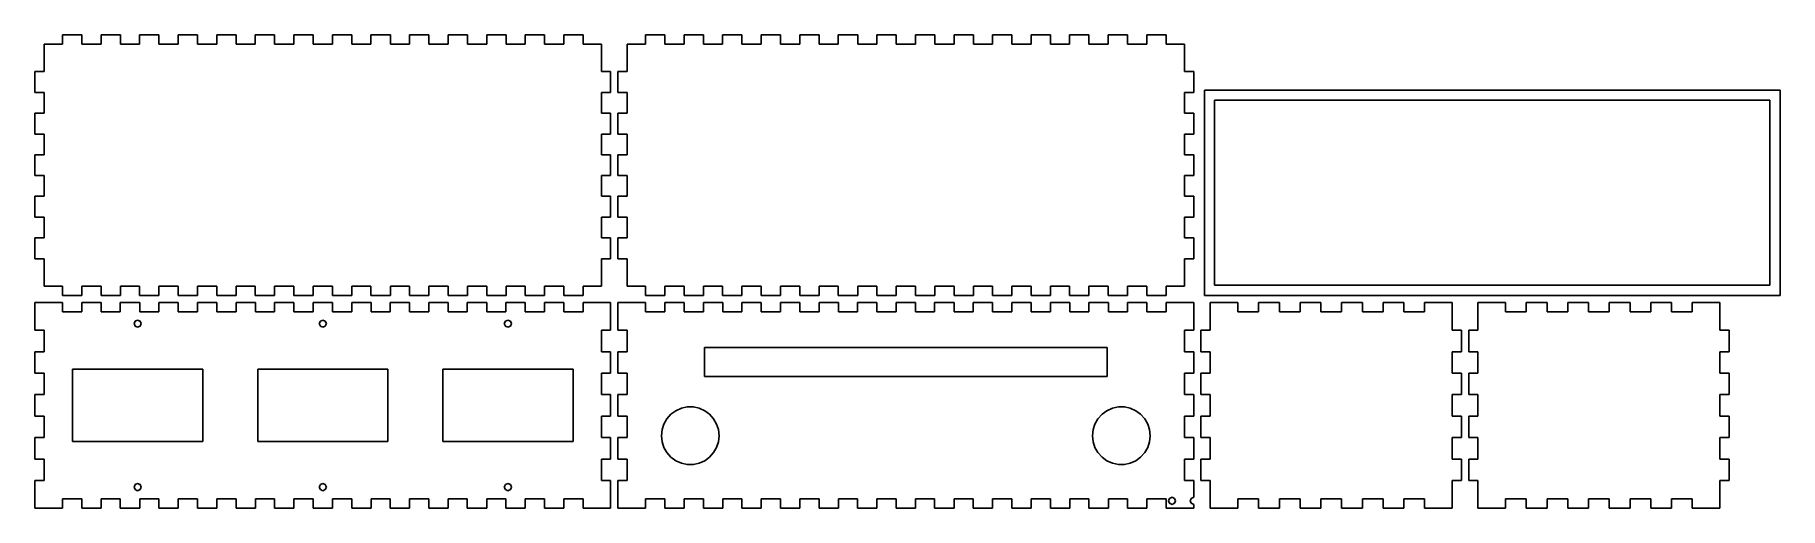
# Model space of a CAD drawing. Header units: metres. Extents: x 0 to 1206, y 0 to 327.
import ezdxf

# ---------------------------------------------------------------- set-up
doc = ezdxf.new("R2010")
doc.units = ezdxf.units.M

msp = doc.modelspace()

# ---------------------------------------------------------------- linework, layer by layer
for p, q in [((32.4, 327.1), (19, 327.1)), ((19, 327.1), (19, 320.8)), ((32.4, 320.8), (32.4, 327.1)), ((59.1, 327.1), (45.7, 327.1)), ((45.7, 327.1), (45.7, 320.8)), ((59.1, 320.8), (59.1, 327.1)), ((85.7, 327.1), (72.3, 327.1)), ((72.3, 327.1), (72.3, 320.8)), ((85.7, 320.8), (85.7, 327.1)), ((112.4, 327.1), (99, 327.1)), ((99, 327.1), (99, 320.8)), ((112.4, 320.8), (112.4, 327.1)), ((139.1, 327.1), (125.7, 327.1)), ((125.7, 327.1), (125.7, 320.8)), ((139.1, 320.8), (139.1, 327.1)), ((165.7, 327.1), (152.3, 327.1)), ((152.3, 327.1), (152.3, 320.8)), ((165.7, 320.8), (165.7, 327.1)), ((192.4, 327.1), (179, 327.1)), ((179, 327.1), (179, 320.8)), ((192.4, 320.8), (192.4, 327.1)), ((219, 327.1), (205.6, 327.1)), ((205.6, 327.1), (205.6, 320.8)), ((219, 320.8), (219, 327.1)), ((245.7, 327.1), (232.3, 327.1)), ((232.3, 327.1), (232.3, 320.8)), ((245.7, 320.8), (245.7, 327.1)), ((272.3, 327.1), (258.9, 327.1)), ((258.9, 327.1), (258.9, 320.8)), ((272.3, 320.8), (272.3, 327.1)), ((299, 327.1), (285.6, 327.1)), ((285.6, 327.1), (285.6, 320.8)), ((299, 320.8), (299, 327.1)), ((325.7, 327.1), (312.3, 327.1)), ((312.3, 327.1), (312.3, 320.8)), ((325.7, 320.8), (325.7, 327.1)), ((352.3, 327.1), (338.9, 327.1)), ((338.9, 327.1), (338.9, 320.8)), ((352.3, 320.8), (352.3, 327.1)), ((379, 327.1), (365.6, 327.1)), ((365.6, 327.1), (365.6, 320.8)), ((379, 320.8), (379, 327.1)), ((435.5, 327.1), (422.1, 327.1)), ((422.1, 327.1), (422.1, 320.8)), ((435.5, 320.8), (435.5, 327.1)), ((462.2, 327.1), (448.8, 327.1)), ((448.8, 327.1), (448.8, 320.8)), ((462.2, 320.8), (462.2, 327.1)), ((488.8, 327.1), (475.4, 327.1)), ((475.4, 327.1), (475.4, 320.8)), ((488.8, 320.8), (488.8, 327.1)), ((515.5, 327.1), (502.1, 327.1)), ((502.1, 327.1), (502.1, 320.8)), ((515.5, 320.8), (515.5, 327.1)), ((542.1, 327.1), (528.7, 327.1)), ((528.7, 327.1), (528.7, 320.8)), ((542.1, 320.8), (542.1, 327.1)), ((568.8, 327.1), (555.4, 327.1)), ((555.4, 327.1), (555.4, 320.8)), ((568.8, 320.8), (568.8, 327.1)), ((595.5, 327.1), (582.1, 327.1)), ((582.1, 327.1), (582.1, 320.8)), ((595.5, 320.8), (595.5, 327.1)), ((622.1, 327.1), (608.7, 327.1)), ((608.7, 327.1), (608.7, 320.8)), ((622.1, 320.8), (622.1, 327.1)), ((648.8, 327.1), (635.4, 327.1)), ((635.4, 327.1), (635.4, 320.8)), ((648.8, 320.8), (648.8, 327.1)), ((675.4, 327.1), (662, 327.1)), ((662, 327.1), (662, 320.8)), ((675.4, 320.8), (675.4, 327.1)), ((702.1, 327.1), (688.7, 327.1)), ((688.7, 327.1), (688.7, 320.8)), ((702.1, 320.8), (702.1, 327.1)), ((728.7, 327.1), (715.3, 327.1)), ((715.3, 327.1), (715.3, 320.8)), ((728.7, 320.8), (728.7, 327.1)), ((755.4, 327.1), (742, 327.1)), ((742, 327.1), (742, 320.8)), ((755.4, 320.8), (755.4, 327.1)), ((782.1, 327.1), (768.7, 327.1)), ((768.7, 327.1), (768.7, 320.8)), ((782.1, 320.8), (782.1, 327.1)), ((19, 320.8), (6.3, 320.8)), ((6.3, 320.8), (6.3, 301.7)), ((45.7, 320.8), (32.4, 320.8)), ((72.3, 320.8), (59.1, 320.8)), ((99, 320.8), (85.7, 320.8)), ((125.7, 320.8), (112.4, 320.8)), ((152.3, 320.8), (139.1, 320.8)), ((179, 320.8), (165.7, 320.8)), ((205.6, 320.8), (192.4, 320.8)), ((232.3, 320.8), (219, 320.8)), ((258.9, 320.8), (245.7, 320.8)), ((285.6, 320.8), (272.3, 320.8)), ((312.3, 320.8), (299, 320.8)), ((338.9, 320.8), (325.7, 320.8)), ((365.6, 320.8), (352.3, 320.8)), ((391.7, 320.8), (379, 320.8)), ((391.7, 301.7), (391.7, 320.8)), ((422.1, 320.8), (409.4, 320.8)), ((409.4, 320.8), (409.4, 301.7)), ((448.8, 320.8), (435.5, 320.8)), ((475.4, 320.8), (462.2, 320.8)), ((502.1, 320.8), (488.8, 320.8)), ((528.7, 320.8), (515.5, 320.8)), ((555.4, 320.8), (542.1, 320.8)), ((582.1, 320.8), (568.8, 320.8)), ((608.7, 320.8), (595.5, 320.8)), ((635.4, 320.8), (622.1, 320.8)), ((662, 320.8), (648.8, 320.8)), ((688.7, 320.8), (675.4, 320.8)), ((715.3, 320.8), (702.1, 320.8)), ((742, 320.8), (728.7, 320.8)), ((768.7, 320.8), (755.4, 320.8)), ((794.8, 320.8), (782.1, 320.8)), ((794.8, 301.7), (794.8, 320.8)), ((6.3, 301.7), (0, 301.7)), ((0, 301.7), (0, 287.3)), ((398, 301.7), (391.7, 301.7)), ((398, 287.3), (398, 301.7)), ((409.4, 301.7), (403, 301.7)), ((403, 301.7), (403, 287.3)), ((801.1, 301.7), (794.8, 301.7)), ((801.1, 287.3), (801.1, 301.7)), ((0, 287.3), (6.3, 287.3)), ((6.3, 287.3), (6.3, 273)), ((391.7, 273), (391.7, 287.3)), ((391.7, 287.3), (398, 287.3)), ((403, 287.3), (409.4, 287.3)), ((409.4, 287.3), (409.4, 273)), ((794.8, 273), (794.8, 287.3)), ((794.8, 287.3), (801.1, 287.3)), ((1206.5, 289), (808.5, 289)), ((808.5, 289), (808.5, 147)), ((815.5, 154), (815.5, 282)), ((815.5, 282), (1199.5, 282)), ((1199.5, 282), (1199.5, 154)), ((1206.5, 147), (1206.5, 289)), ((6.3, 273), (0, 273)), ((0, 273), (0, 258.6)), ((398, 273), (391.7, 273)), ((398, 258.6), (398, 273)), ((409.4, 273), (403, 273)), ((403, 273), (403, 258.6)), ((801.1, 273), (794.8, 273)), ((801.1, 258.6), (801.1, 273)), ((0, 258.6), (6.3, 258.6)), ((6.3, 258.6), (6.3, 244.3)), ((391.7, 244.3), (391.7, 258.6)), ((391.7, 258.6), (398, 258.6)), ((403, 258.6), (409.4, 258.6)), ((409.4, 258.6), (409.4, 244.3)), ((794.8, 244.3), (794.8, 258.6)), ((794.8, 258.6), (801.1, 258.6)), ((6.3, 244.3), (0, 244.3)), ((0, 244.3), (0, 229.9)), ((398, 244.3), (391.7, 244.3)), ((398, 229.9), (398, 244.3)), ((409.4, 244.3), (403, 244.3)), ((403, 244.3), (403, 229.9)), ((801.1, 244.3), (794.8, 244.3)), ((801.1, 229.9), (801.1, 244.3)), ((0, 229.9), (6.3, 229.9)), ((6.3, 229.9), (6.3, 215.6)), ((391.7, 215.6), (391.7, 229.9)), ((391.7, 229.9), (398, 229.9)), ((403, 229.9), (409.4, 229.9)), ((409.4, 229.9), (409.4, 215.6)), ((794.8, 215.6), (794.8, 229.9)), ((794.8, 229.9), (801.1, 229.9)), ((6.3, 215.6), (0, 215.6)), ((0, 215.6), (0, 201.2)), ((398, 215.6), (391.7, 215.6)), ((398, 201.2), (398, 215.6)), ((409.4, 215.6), (403, 215.6)), ((403, 215.6), (403, 201.2)), ((801.1, 215.6), (794.8, 215.6)), ((801.1, 201.2), (801.1, 215.6)), ((0, 201.2), (6.3, 201.2)), ((6.3, 201.2), (6.3, 186.9)), ((391.7, 186.9), (391.7, 201.2)), ((391.7, 201.2), (398, 201.2)), ((403, 201.2), (409.4, 201.2)), ((409.4, 201.2), (409.4, 186.9)), ((794.8, 186.9), (794.8, 201.2)), ((794.8, 201.2), (801.1, 201.2)), ((6.3, 186.9), (0, 186.9)), ((0, 186.9), (0, 172.4)), ((398, 186.9), (391.7, 186.9)), ((398, 172.4), (398, 186.9)), ((409.4, 186.9), (403, 186.9)), ((403, 186.9), (403, 172.4)), ((801.1, 186.9), (794.8, 186.9)), ((801.1, 172.4), (801.1, 186.9)), ((0, 172.4), (6.3, 172.4)), ((6.3, 172.4), (6.3, 153.4)), ((391.7, 153.4), (391.7, 172.4)), ((391.7, 172.4), (398, 172.4)), ((403, 172.4), (409.4, 172.4)), ((409.4, 172.4), (409.4, 153.4)), ((794.8, 153.4), (794.8, 172.4)), ((794.8, 172.4), (801.1, 172.4)), ((6.3, 153.4), (19, 153.4)), ((19, 153.4), (19, 147)), ((19, 147), (32.4, 147)), ((32.4, 153.4), (45.7, 153.4)), ((32.4, 147), (32.4, 153.4)), ((45.7, 153.4), (45.7, 147)), ((45.7, 147), (59.1, 147)), ((59.1, 147), (59.1, 153.4)), ((59.1, 153.4), (72.3, 153.4)), ((72.3, 153.4), (72.3, 147)), ((72.3, 147), (85.7, 147)), ((85.7, 147), (85.7, 153.4)), ((85.7, 153.4), (99, 153.4)), ((99, 153.4), (99, 147)), ((99, 147), (112.4, 147)), ((112.4, 147), (112.4, 153.4)), ((112.4, 153.4), (125.7, 153.4)), ((125.7, 153.4), (125.7, 147)), ((125.7, 147), (139.1, 147)), ((139.1, 147), (139.1, 153.4)), ((139.1, 153.4), (152.3, 153.4)), ((152.3, 153.4), (152.3, 147)), ((152.3, 147), (165.7, 147)), ((165.7, 147), (165.7, 153.4)), ((165.7, 153.4), (179, 153.4)), ((179, 153.4), (179, 147)), ((179, 147), (192.4, 147)), ((192.4, 147), (192.4, 153.4)), ((192.4, 153.4), (205.6, 153.4)), ((205.6, 153.4), (205.6, 147)), ((205.6, 147), (219, 147)), ((219, 147), (219, 153.4)), ((219, 153.4), (232.3, 153.4)), ((232.3, 153.4), (232.3, 147)), ((232.3, 147), (245.7, 147)), ((245.7, 147), (245.7, 153.4)), ((245.7, 153.4), (258.9, 153.4)), ((258.9, 153.4), (258.9, 147)), ((258.9, 147), (272.3, 147)), ((272.3, 147), (272.3, 153.4)), ((272.3, 153.4), (285.6, 153.4)), ((285.6, 153.4), (285.6, 147)), ((285.6, 147), (299, 147)), ((299, 147), (299, 153.4)), ((299, 153.4), (312.3, 153.4)), ((312.3, 153.4), (312.3, 147)), ((312.3, 147), (325.7, 147)), ((325.7, 147), (325.7, 153.4)), ((325.7, 153.4), (338.9, 153.4)), ((338.9, 153.4), (338.9, 147)), ((338.9, 147), (352.3, 147)), ((352.3, 147), (352.3, 153.4)), ((352.3, 153.4), (365.6, 153.4)), ((365.6, 153.4), (365.6, 147)), ((365.6, 147), (379, 147)), ((379, 147), (379, 153.4)), ((379, 153.4), (391.7, 153.4)), ((409.4, 153.4), (422.1, 153.4)), ((422.1, 153.4), (422.1, 147)), ((422.1, 147), (435.5, 147)), ((435.5, 153.4), (448.8, 153.4)), ((435.5, 147), (435.5, 153.4)), ((448.8, 153.4), (448.8, 147)), ((448.8, 147), (462.2, 147)), ((462.2, 147), (462.2, 153.4)), ((462.2, 153.4), (475.4, 153.4)), ((475.4, 153.4), (475.4, 147)), ((475.4, 147), (488.8, 147)), ((488.8, 147), (488.8, 153.4)), ((488.8, 153.4), (502.1, 153.4)), ((502.1, 153.4), (502.1, 147)), ((502.1, 147), (515.5, 147)), ((515.5, 147), (515.5, 153.4)), ((515.5, 153.4), (528.7, 153.4)), ((528.7, 153.4), (528.7, 147)), ((528.7, 147), (542.1, 147)), ((542.1, 147), (542.1, 153.4)), ((542.1, 153.4), (555.4, 153.4)), ((555.4, 153.4), (555.4, 147)), ((555.4, 147), (568.8, 147)), ((568.8, 147), (568.8, 153.4)), ((568.8, 153.4), (582.1, 153.4)), ((582.1, 153.4), (582.1, 147)), ((582.1, 147), (595.5, 147)), ((595.5, 147), (595.5, 153.4)), ((595.5, 153.4), (608.7, 153.4)), ((608.7, 153.4), (608.7, 147)), ((608.7, 147), (622.1, 147)), ((622.1, 147), (622.1, 153.4)), ((622.1, 153.4), (635.4, 153.4)), ((635.4, 153.4), (635.4, 147)), ((635.4, 147), (648.8, 147)), ((648.8, 147), (648.8, 153.4)), ((648.8, 153.4), (662, 153.4)), ((662, 153.4), (662, 147)), ((662, 147), (675.4, 147)), ((675.4, 147), (675.4, 153.4)), ((675.4, 153.4), (688.7, 153.4)), ((688.7, 153.4), (688.7, 147)), ((688.7, 147), (702.1, 147)), ((702.1, 147), (702.1, 153.4)), ((702.1, 153.4), (715.3, 153.4)), ((715.3, 153.4), (715.3, 147)), ((715.3, 147), (728.7, 147)), ((728.7, 147), (728.7, 153.4)), ((728.7, 153.4), (742, 153.4)), ((742, 153.4), (742, 147)), ((742, 147), (755.4, 147)), ((755.4, 147), (755.4, 153.4)), ((755.4, 153.4), (768.7, 153.4)), ((768.7, 153.4), (768.7, 147)), ((768.7, 147), (782.1, 147)), ((782.1, 147), (782.1, 153.4)), ((782.1, 153.4), (794.8, 153.4)), ((808.5, 147), (1206.5, 147)), ((1199.5, 154), (815.5, 154)), ((19.1, 142), (0, 142)), ((0, 142), (0, 122.9)), ((19.1, 135.7), (19.1, 142)), ((32.3, 135.7), (19.1, 135.7)), ((45.7, 142), (32.3, 142)), ((32.3, 142), (32.3, 135.7)), ((45.7, 135.7), (45.7, 142)), ((59, 135.7), (45.7, 135.7)), ((72.4, 142), (59, 142)), ((59, 142), (59, 135.7)), ((72.4, 135.7), (72.4, 142)), ((85.7, 135.7), (72.4, 135.7)), ((99.1, 142), (85.7, 142)), ((85.7, 142), (85.7, 135.7)), ((99.1, 135.7), (99.1, 142)), ((112.3, 135.7), (99.1, 135.7)), ((125.7, 142), (112.3, 142)), ((112.3, 142), (112.3, 135.7)), ((125.7, 135.7), (125.7, 142)), ((139, 135.7), (125.7, 135.7)), ((152.4, 142), (139, 142)), ((139, 142), (139, 135.7)), ((152.4, 135.7), (152.4, 142)), ((165.6, 135.7), (152.4, 135.7)), ((179, 142), (165.6, 142)), ((165.6, 142), (165.6, 135.7)), ((179, 135.7), (179, 142)), ((192.3, 135.7), (179, 135.7)), ((205.7, 142), (192.3, 142)), ((192.3, 142), (192.3, 135.7)), ((205.7, 135.7), (205.7, 142)), ((219, 135.7), (205.7, 135.7)), ((232.4, 142), (219, 142)), ((219, 142), (219, 135.7)), ((232.4, 135.7), (232.4, 142)), ((245.6, 135.7), (232.4, 135.7)), ((259, 142), (245.6, 142)), ((245.6, 142), (245.6, 135.7)), ((259, 135.7), (259, 142)), ((272.3, 135.7), (259, 135.7)), ((285.7, 142), (272.3, 142)), ((272.3, 142), (272.3, 135.7)), ((285.7, 135.7), (285.7, 142)), ((298.9, 135.7), (285.7, 135.7)), ((312.3, 142), (298.9, 142)), ((298.9, 142), (298.9, 135.7)), ((312.3, 135.7), (312.3, 142)), ((325.6, 135.7), (312.3, 135.7)), ((339, 142), (325.6, 142)), ((325.6, 142), (325.6, 135.7)), ((339, 135.7), (339, 142)), ((352.3, 135.7), (339, 135.7)), ((365.7, 142), (352.3, 142)), ((352.3, 142), (352.3, 135.7)), ((365.7, 135.7), (365.7, 142)), ((378.9, 135.7), (365.7, 135.7)), ((398, 142), (378.9, 142)), ((378.9, 142), (378.9, 135.7)), ((398, 122.9), (398, 142)), ((422.2, 142), (403, 142)), ((403, 142), (403, 122.9)), ((422.2, 135.7), (422.2, 142)), ((435.4, 135.7), (422.2, 135.7)), ((448.8, 142), (435.4, 142)), ((435.4, 142), (435.4, 135.7)), ((448.8, 135.7), (448.8, 142)), ((462.1, 135.7), (448.8, 135.7)), ((475.5, 142), (462.1, 142)), ((462.1, 142), (462.1, 135.7)), ((475.5, 135.7), (475.5, 142)), ((488.7, 135.7), (475.5, 135.7)), ((502.1, 142), (488.7, 142)), ((488.7, 142), (488.7, 135.7)), ((502.1, 135.7), (502.1, 142)), ((515.4, 135.7), (502.1, 135.7)), ((528.8, 142), (515.4, 142)), ((515.4, 142), (515.4, 135.7)), ((528.8, 135.7), (528.8, 142)), ((542.1, 135.7), (528.8, 135.7)), ((555.5, 142), (542.1, 142)), ((542.1, 142), (542.1, 135.7)), ((555.5, 135.7), (555.5, 142)), ((568.7, 135.7), (555.5, 135.7)), ((582.1, 142), (568.7, 142)), ((568.7, 142), (568.7, 135.7)), ((582.1, 135.7), (582.1, 142)), ((595.4, 135.7), (582.1, 135.7)), ((608.8, 142), (595.4, 142)), ((595.4, 142), (595.4, 135.7)), ((608.8, 135.7), (608.8, 142)), ((622, 135.7), (608.8, 135.7)), ((635.4, 142), (622, 142)), ((622, 142), (622, 135.7)), ((635.4, 135.7), (635.4, 142)), ((648.7, 135.7), (635.4, 135.7)), ((662.1, 142), (648.7, 142)), ((648.7, 142), (648.7, 135.7)), ((662.1, 135.7), (662.1, 142)), ((675.4, 135.7), (662.1, 135.7)), ((688.8, 142), (675.4, 142)), ((675.4, 142), (675.4, 135.7)), ((688.8, 135.7), (688.8, 142)), ((702, 135.7), (688.8, 135.7)), ((715.4, 142), (702, 142)), ((702, 142), (702, 135.7)), ((715.4, 135.7), (715.4, 142)), ((728.7, 135.7), (715.4, 135.7)), ((742.1, 142), (728.7, 142)), ((728.7, 142), (728.7, 135.7)), ((742.1, 135.7), (742.1, 142)), ((755.3, 135.7), (742.1, 135.7)), ((768.7, 142), (755.3, 142)), ((755.3, 142), (755.3, 135.7)), ((768.7, 135.7), (768.7, 142)), ((782, 135.7), (768.7, 135.7)), ((801.1, 142), (782, 142)), ((782, 142), (782, 135.7)), ((801.1, 122.9), (801.1, 142)), ((831.6, 142), (812.5, 142)), ((812.5, 142), (812.5, 123)), ((831.6, 135.7), (831.6, 142)), ((845.9, 135.7), (831.6, 135.7)), ((860.3, 142), (845.9, 142)), ((845.9, 142), (845.9, 135.7)), ((860.3, 135.7), (860.3, 142)), ((874.6, 135.7), (860.3, 135.7)), ((889, 142), (874.6, 142)), ((874.6, 142), (874.6, 135.7)), ((889, 135.7), (889, 142)), ((903.3, 135.7), (889, 135.7)), ((917.7, 142), (903.3, 142)), ((903.3, 142), (903.3, 135.7)), ((917.7, 135.7), (917.7, 142)), ((932, 135.7), (917.7, 135.7)), ((946.4, 142), (932, 142)), ((932, 142), (932, 135.7)), ((946.4, 135.7), (946.4, 142)), ((960.7, 135.7), (946.4, 135.7)), ((979.8, 142), (960.7, 142)), ((960.7, 142), (960.7, 135.7)), ((979.8, 123), (979.8, 142)), ((1016.7, 142), (997.6, 142)), ((997.6, 142), (997.6, 123)), ((1016.7, 135.7), (1016.7, 142)), ((1031, 135.7), (1016.7, 135.7)), ((1045.4, 142), (1031, 142)), ((1031, 142), (1031, 135.7)), ((1045.4, 135.7), (1045.4, 142)), ((1059.7, 135.7), (1045.4, 135.7)), ((1074.1, 142), (1059.7, 142)), ((1059.7, 142), (1059.7, 135.7)), ((1074.1, 135.7), (1074.1, 142)), ((1088.4, 135.7), (1074.1, 135.7)), ((1102.8, 142), (1088.4, 142)), ((1088.4, 142), (1088.4, 135.7)), ((1102.8, 135.7), (1102.8, 142)), ((1117.1, 135.7), (1102.8, 135.7)), ((1131.5, 142), (1117.1, 142)), ((1117.1, 142), (1117.1, 135.7)), ((1131.5, 135.7), (1131.5, 142)), ((1145.8, 135.7), (1131.5, 135.7)), ((1164.9, 142), (1145.8, 142)), ((1145.8, 142), (1145.8, 135.7)), ((1164.9, 123), (1164.9, 142)), ((0, 122.9), (6.3, 122.9)), ((6.3, 122.9), (6.3, 108.1)), ((68.5, 127.5), (69.3, 129.2)), ((69.3, 125.8), (68.5, 127.5)), ((69.3, 129.2), (71, 130)), ((71, 125), (69.3, 125.8)), ((71, 130), (72.7, 129.2)), ((72.7, 125.8), (71, 125)), ((72.7, 129.2), (73.5, 127.5)), ((73.5, 127.5), (72.7, 125.8)), ((196.5, 127.5), (197.3, 129.2)), ((197.3, 125.8), (196.5, 127.5)), ((197.3, 129.2), (199, 130)), ((199, 125), (197.3, 125.8)), ((199, 130), (200.7, 129.2)), ((200.7, 125.8), (199, 125)), ((200.7, 129.2), (201.5, 127.5)), ((201.5, 127.5), (200.7, 125.8)), ((324.5, 127.5), (325.3, 129.2)), ((325.3, 125.8), (324.5, 127.5)), ((325.3, 129.2), (327, 130)), ((327, 125), (325.3, 125.8)), ((327, 130), (328.7, 129.2)), ((328.7, 125.8), (327, 125)), ((328.7, 129.2), (329.5, 127.5)), ((329.5, 127.5), (328.7, 125.8)), ((391.7, 108.1), (391.7, 122.9)), ((391.7, 122.9), (398, 122.9)), ((403, 122.9), (409.4, 122.9)), ((409.4, 122.9), (409.4, 108.1)), ((794.8, 108.1), (794.8, 122.9)), ((794.8, 122.9), (801.1, 122.9)), ((812.5, 123), (806.1, 123)), ((806.1, 123), (806.1, 108.1)), ((986.2, 123), (979.8, 123)), ((986.2, 108.1), (986.2, 123)), ((997.6, 123), (991.2, 123)), ((991.2, 123), (991.2, 108.1)), ((1171.3, 123), (1164.9, 123)), ((1171.3, 108.1), (1171.3, 123)), ((462.8, 91), (462.8, 111)), ((462.8, 111), (741.3, 111)), ((741.3, 111), (741.3, 91)), ((6.3, 108.1), (0, 108.1)), ((0, 108.1), (0, 93.2)), ((398, 108.1), (391.7, 108.1)), ((398, 93.2), (398, 108.1)), ((409.4, 108.1), (403, 108.1)), ((403, 108.1), (403, 93.2)), ((801.1, 108.1), (794.8, 108.1)), ((801.1, 93.2), (801.1, 108.1)), ((806.1, 108.1), (812.5, 108.1)), ((812.5, 108.1), (812.5, 93.3)), ((979.8, 93.3), (979.8, 108.1)), ((979.8, 108.1), (986.2, 108.1)), ((991.2, 108.1), (997.6, 108.1)), ((997.6, 108.1), (997.6, 93.3)), ((1164.9, 93.3), (1164.9, 108.1)), ((1164.9, 108.1), (1171.3, 108.1)), ((0, 93.2), (6.3, 93.2)), ((6.3, 93.2), (6.3, 78.5)), ((26, 46), (26, 96)), ((26, 96), (116, 96)), ((116, 96), (116, 46)), ((154, 46), (154, 96)), ((154, 96), (244, 96)), ((244, 96), (244, 46)), ((282, 46), (282, 96)), ((282, 96), (372, 96)), ((372, 96), (372, 46)), ((391.7, 78.5), (391.7, 93.2)), ((391.7, 93.2), (398, 93.2)), ((403, 93.2), (409.4, 93.2)), ((409.4, 93.2), (409.4, 78.5)), ((741.3, 91), (462.8, 91)), ((794.8, 78.5), (794.8, 93.2)), ((794.8, 93.2), (801.1, 93.2)), ((812.5, 93.3), (806.1, 93.3)), ((806.1, 93.3), (806.1, 78.4)), ((986.2, 93.3), (979.8, 93.3)), ((986.2, 78.4), (986.2, 93.3)), ((997.6, 93.3), (991.2, 93.3)), ((991.2, 93.3), (991.2, 78.4)), ((1171.3, 93.3), (1164.9, 93.3)), ((1171.3, 78.4), (1171.3, 93.3)), ((6.3, 78.5), (0, 78.5)), ((0, 78.5), (0, 63.5)), ((398, 78.5), (391.7, 78.5)), ((398, 63.5), (398, 78.5)), ((409.4, 78.5), (403, 78.5)), ((403, 78.5), (403, 63.5)), ((801.1, 78.5), (794.8, 78.5)), ((801.1, 63.5), (801.1, 78.5)), ((806.1, 78.4), (812.5, 78.4)), ((812.5, 78.4), (812.5, 63.6)), ((979.8, 63.6), (979.8, 78.4)), ((979.8, 78.4), (986.2, 78.4)), ((991.2, 78.4), (997.6, 78.4)), ((997.6, 78.4), (997.6, 63.6)), ((1164.9, 63.6), (1164.9, 78.4)), ((1164.9, 78.4), (1171.3, 78.4)), ((0, 63.5), (6.3, 63.5)), ((6.3, 63.5), (6.3, 48.8)), ((391.7, 48.8), (391.7, 63.5)), ((391.7, 63.5), (398, 63.5)), ((403, 63.5), (409.4, 63.5)), ((409.4, 63.5), (409.4, 48.8)), ((434.8, 58.1), (436.9, 61.7)), ((436.9, 61.7), (439.7, 64.8)), ((439.7, 64.8), (443.1, 67.3)), ((443.1, 67.3), (446.9, 69)), ((446.9, 69), (451, 69.9)), ((451, 69.9), (455.2, 69.9)), ((455.2, 69.9), (459.2, 69)), ((459.2, 69), (463.1, 67.3)), ((463.1, 67.3), (466.4, 64.8)), ((466.4, 64.8), (469.2, 61.7)), ((469.2, 61.7), (471.3, 58.1)), ((732.8, 58.1), (734.9, 61.7)), ((734.9, 61.7), (737.7, 64.8)), ((737.7, 64.8), (741.1, 67.3)), ((741.1, 67.3), (744.9, 69)), ((744.9, 69), (749, 69.9)), ((749, 69.9), (753.2, 69.9)), ((753.2, 69.9), (757.2, 69)), ((757.2, 69), (761.1, 67.3)), ((761.1, 67.3), (764.4, 64.8)), ((764.4, 64.8), (767.2, 61.7)), ((767.2, 61.7), (769.3, 58.1)), ((794.8, 48.8), (794.8, 63.5)), ((794.8, 63.5), (801.1, 63.5)), ((812.5, 63.6), (806.1, 63.6)), ((806.1, 63.6), (806.1, 48.7)), ((986.2, 63.6), (979.8, 63.6)), ((986.2, 48.7), (986.2, 63.6)), ((997.6, 63.6), (991.2, 63.6)), ((991.2, 63.6), (991.2, 48.7)), ((1171.3, 63.6), (1164.9, 63.6)), ((1171.3, 48.7), (1171.3, 63.6)), ((6.3, 48.8), (0, 48.8)), ((0, 48.8), (0, 33.9)), ((398, 48.8), (391.7, 48.8)), ((398, 33.9), (398, 48.8)), ((409.4, 48.8), (403, 48.8)), ((403, 48.8), (403, 33.9)), ((433.1, 50), (433.6, 54.2)), ((433.6, 45.8), (433.1, 50)), ((433.6, 54.2), (434.8, 58.1)), ((471.3, 58.1), (472.6, 54.2)), ((472.6, 54.2), (473, 50)), ((473, 50), (472.6, 45.8)), ((731.1, 50), (731.6, 54.2)), ((731.6, 45.8), (731.1, 50)), ((731.6, 54.2), (732.8, 58.1)), ((769.3, 58.1), (770.6, 54.2)), ((770.6, 54.2), (771, 50)), ((771, 50), (770.6, 45.8)), ((801.1, 48.8), (794.8, 48.8)), ((801.1, 33.9), (801.1, 48.8)), ((806.1, 48.7), (812.5, 48.7)), ((812.5, 48.7), (812.5, 33.9)), ((979.8, 33.9), (979.8, 48.7)), ((979.8, 48.7), (986.2, 48.7)), ((991.2, 48.7), (997.6, 48.7)), ((997.6, 48.7), (997.6, 33.9)), ((1164.9, 33.9), (1164.9, 48.7)), ((1164.9, 48.7), (1171.3, 48.7)), ((116, 46), (26, 46)), ((244, 46), (154, 46)), ((372, 46), (282, 46)), ((434.8, 41.9), (433.6, 45.8)), ((436.9, 38.3), (434.8, 41.9)), ((439.7, 35.2), (436.9, 38.3)), ((469.2, 38.3), (466.4, 35.2)), ((471.3, 41.9), (469.2, 38.3)), ((472.6, 45.8), (471.3, 41.9)), ((732.8, 41.9), (731.6, 45.8)), ((734.9, 38.3), (732.8, 41.9)), ((737.7, 35.2), (734.9, 38.3)), ((767.2, 38.3), (764.4, 35.2)), ((769.3, 41.9), (767.2, 38.3)), ((770.6, 45.8), (769.3, 41.9)), ((0, 33.9), (6.3, 33.9)), ((6.3, 33.9), (6.3, 19.1)), ((391.7, 19.1), (391.7, 33.9)), ((391.7, 33.9), (398, 33.9)), ((403, 33.9), (409.4, 33.9)), ((409.4, 33.9), (409.4, 19.1)), ((443.1, 32.7), (439.7, 35.2)), ((446.9, 31), (443.1, 32.7)), ((451, 30.1), (446.9, 31)), ((455.2, 30.1), (451, 30.1)), ((459.2, 31), (455.2, 30.1)), ((463.1, 32.7), (459.2, 31)), ((466.4, 35.2), (463.1, 32.7)), ((741.1, 32.7), (737.7, 35.2)), ((744.9, 31), (741.1, 32.7)), ((749, 30.1), (744.9, 31)), ((753.2, 30.1), (749, 30.1)), ((757.2, 31), (753.2, 30.1)), ((761.1, 32.7), (757.2, 31)), ((764.4, 35.2), (761.1, 32.7)), ((794.8, 19.1), (794.8, 33.9)), ((794.8, 33.9), (801.1, 33.9)), ((812.5, 33.9), (806.1, 33.9)), ((806.1, 33.9), (806.1, 19)), ((986.2, 33.9), (979.8, 33.9)), ((986.2, 19), (986.2, 33.9)), ((997.6, 33.9), (991.2, 33.9)), ((991.2, 33.9), (991.2, 19)), ((1171.3, 33.9), (1164.9, 33.9)), ((1171.3, 19), (1171.3, 33.9)), ((6.3, 19.1), (0, 19.1)), ((0, 19.1), (0, 0)), ((68.5, 14.5), (69.3, 16.2)), ((69.3, 12.8), (68.5, 14.5)), ((69.3, 16.2), (71, 17)), ((71, 12), (69.3, 12.8)), ((71, 17), (72.7, 16.2)), ((72.7, 12.8), (71, 12)), ((72.7, 16.2), (73.5, 14.5)), ((73.5, 14.5), (72.7, 12.8)), ((196.5, 14.5), (197.3, 16.2)), ((197.3, 12.8), (196.5, 14.5)), ((197.3, 16.2), (199, 17)), ((199, 12), (197.3, 12.8)), ((199, 17), (200.7, 16.2)), ((200.7, 12.8), (199, 12)), ((200.7, 16.2), (201.5, 14.5)), ((201.5, 14.5), (200.7, 12.8)), ((324.5, 14.5), (325.3, 16.2)), ((325.3, 12.8), (324.5, 14.5)), ((325.3, 16.2), (327, 17)), ((327, 12), (325.3, 12.8)), ((327, 17), (328.7, 16.2)), ((328.7, 12.8), (327, 12)), ((328.7, 16.2), (329.5, 14.5)), ((329.5, 14.5), (328.7, 12.8)), ((398, 19.1), (391.7, 19.1)), ((398, 0), (398, 19.1)), ((409.4, 19.1), (403, 19.1)), ((403, 19.1), (403, 0)), ((801.1, 19.1), (794.8, 19.1)), ((801.1, 7.5), (801.1, 19.1)), ((806.1, 19), (812.5, 19)), ((812.5, 19), (812.5, 0)), ((979.8, 0), (979.8, 19)), ((979.8, 19), (986.2, 19)), ((991.2, 19), (997.6, 19)), ((997.6, 19), (997.6, 0)), ((1164.9, 0), (1164.9, 19)), ((1164.9, 19), (1171.3, 19)), ((19.1, 6.3), (32.3, 6.3)), ((19.1, 0), (19.1, 6.3)), ((32.3, 6.3), (32.3, 0)), ((45.7, 0), (45.7, 6.3)), ((45.7, 6.3), (59, 6.3)), ((59, 6.3), (59, 0)), ((72.4, 0), (72.4, 6.3)), ((72.4, 6.3), (85.7, 6.3)), ((85.7, 6.3), (85.7, 0)), ((99.1, 0), (99.1, 6.3)), ((99.1, 6.3), (112.3, 6.3)), ((112.3, 6.3), (112.3, 0)), ((125.7, 0), (125.7, 6.3)), ((125.7, 6.3), (139, 6.3)), ((139, 6.3), (139, 0)), ((152.4, 0), (152.4, 6.3)), ((152.4, 6.3), (165.6, 6.3)), ((165.6, 6.3), (165.6, 0)), ((179, 0), (179, 6.3)), ((179, 6.3), (192.3, 6.3)), ((192.3, 6.3), (192.3, 0)), ((205.7, 0), (205.7, 6.3)), ((205.7, 6.3), (219, 6.3)), ((219, 6.3), (219, 0)), ((232.4, 0), (232.4, 6.3)), ((232.4, 6.3), (245.6, 6.3)), ((245.6, 6.3), (245.6, 0)), ((259, 0), (259, 6.3)), ((259, 6.3), (272.3, 6.3)), ((272.3, 6.3), (272.3, 0)), ((285.7, 0), (285.7, 6.3)), ((285.7, 6.3), (298.9, 6.3)), ((298.9, 6.3), (298.9, 0)), ((312.3, 0), (312.3, 6.3)), ((312.3, 6.3), (325.6, 6.3)), ((325.6, 6.3), (325.6, 0)), ((339, 0), (339, 6.3)), ((339, 6.3), (352.3, 6.3)), ((352.3, 6.3), (352.3, 0)), ((365.7, 0), (365.7, 6.3)), ((365.7, 6.3), (378.9, 6.3)), ((378.9, 6.3), (378.9, 0)), ((422.2, 6.3), (435.4, 6.3)), ((422.2, 0), (422.2, 6.3)), ((435.4, 6.3), (435.4, 0)), ((448.8, 0), (448.8, 6.3)), ((448.8, 6.3), (462.1, 6.3)), ((462.1, 6.3), (462.1, 0)), ((475.5, 0), (475.5, 6.3)), ((475.5, 6.3), (488.7, 6.3)), ((488.7, 6.3), (488.7, 0)), ((502.1, 0), (502.1, 6.3)), ((502.1, 6.3), (515.4, 6.3)), ((515.4, 6.3), (515.4, 0)), ((528.8, 0), (528.8, 6.3)), ((528.8, 6.3), (542.1, 6.3)), ((542.1, 6.3), (542.1, 0)), ((555.5, 0), (555.5, 6.3)), ((555.5, 6.3), (568.7, 6.3)), ((568.7, 6.3), (568.7, 0)), ((582.1, 0), (582.1, 6.3)), ((582.1, 6.3), (595.4, 6.3)), ((595.4, 6.3), (595.4, 0)), ((608.8, 0), (608.8, 6.3)), ((608.8, 6.3), (622, 6.3)), ((622, 6.3), (622, 0)), ((635.4, 0), (635.4, 6.3)), ((635.4, 6.3), (648.7, 6.3)), ((648.7, 6.3), (648.7, 0)), ((662.1, 0), (662.1, 6.3)), ((662.1, 6.3), (675.4, 6.3)), ((675.4, 6.3), (675.4, 0)), ((688.8, 0), (688.8, 6.3)), ((688.8, 6.3), (702, 6.3)), ((702, 6.3), (702, 0)), ((715.4, 0), (715.4, 6.3)), ((715.4, 6.3), (728.7, 6.3)), ((728.7, 6.3), (728.7, 0)), ((742.1, 0), (742.1, 6.3)), ((742.1, 6.3), (755.3, 6.3)), ((755.3, 6.3), (755.3, 0)), ((768.7, 0), (768.7, 6.3)), ((768.7, 6.3), (782, 6.3)), ((782, 6.3), (782, 0)), ((783.6, 5), (784.3, 6.7)), ((784.3, 3.3), (783.6, 5)), ((784.3, 6.7), (786.1, 7.5)), ((786.1, 2.5), (784.3, 3.3)), ((786.1, 7.5), (787.8, 6.7)), ((787.8, 3.3), (786.1, 2.5)), ((787.8, 6.7), (788.5, 5)), ((788.5, 5), (787.8, 3.3)), ((798.6, 5), (799.3, 6.7)), ((799.3, 3.3), (798.6, 5)), ((799.3, 6.7), (801.1, 7.5)), ((801.1, 2.5), (799.3, 3.3)), ((801.1, 0), (801.1, 2.5)), ((831.6, 6.3), (845.9, 6.3)), ((831.6, 0), (831.6, 6.3)), ((845.9, 6.3), (845.9, 0)), ((860.3, 0), (860.3, 6.3)), ((860.3, 6.3), (874.6, 6.3)), ((874.6, 6.3), (874.6, 0)), ((889, 0), (889, 6.3)), ((889, 6.3), (903.3, 6.3)), ((903.3, 6.3), (903.3, 0)), ((917.7, 0), (917.7, 6.3)), ((917.7, 6.3), (932, 6.3)), ((932, 6.3), (932, 0)), ((946.4, 0), (946.4, 6.3)), ((946.4, 6.3), (960.7, 6.3)), ((960.7, 6.3), (960.7, 0)), ((1016.7, 6.3), (1031, 6.3)), ((1016.7, 0), (1016.7, 6.3)), ((1031, 6.3), (1031, 0)), ((1045.4, 0), (1045.4, 6.3)), ((1045.4, 6.3), (1059.7, 6.3)), ((1059.7, 6.3), (1059.7, 0)), ((1074.1, 0), (1074.1, 6.3)), ((1074.1, 6.3), (1088.4, 6.3)), ((1088.4, 6.3), (1088.4, 0)), ((1102.8, 0), (1102.8, 6.3)), ((1102.8, 6.3), (1117.1, 6.3)), ((1117.1, 6.3), (1117.1, 0)), ((1131.5, 0), (1131.5, 6.3)), ((1131.5, 6.3), (1145.8, 6.3)), ((1145.8, 6.3), (1145.8, 0)), ((0, 0), (19.1, 0)), ((32.3, 0), (45.7, 0)), ((59, 0), (72.4, 0)), ((85.7, 0), (99.1, 0)), ((112.3, 0), (125.7, 0)), ((139, 0), (152.4, 0)), ((165.6, 0), (179, 0)), ((192.3, 0), (205.7, 0)), ((219, 0), (232.4, 0)), ((245.6, 0), (259, 0)), ((272.3, 0), (285.7, 0)), ((298.9, 0), (312.3, 0)), ((325.6, 0), (339, 0)), ((352.3, 0), (365.7, 0)), ((378.9, 0), (398, 0)), ((403, 0), (422.2, 0)), ((435.4, 0), (448.8, 0)), ((462.1, 0), (475.5, 0)), ((488.7, 0), (502.1, 0)), ((515.4, 0), (528.8, 0)), ((542.1, 0), (555.5, 0)), ((568.7, 0), (582.1, 0)), ((595.4, 0), (608.8, 0)), ((622, 0), (635.4, 0)), ((648.7, 0), (662.1, 0)), ((675.4, 0), (688.8, 0)), ((702, 0), (715.4, 0)), ((728.7, 0), (742.1, 0)), ((755.3, 0), (768.7, 0)), ((782, 0), (801.1, 0)), ((812.5, 0), (831.6, 0)), ((845.9, 0), (860.3, 0)), ((874.6, 0), (889, 0)), ((903.3, 0), (917.7, 0)), ((932, 0), (946.4, 0)), ((960.7, 0), (979.8, 0)), ((997.6, 0), (1016.7, 0)), ((1031, 0), (1045.4, 0)), ((1059.7, 0), (1074.1, 0)), ((1088.4, 0), (1102.8, 0)), ((1117.1, 0), (1131.5, 0)), ((1145.8, 0), (1164.9, 0))]:
    msp.add_line(p, q)

doc.saveas('drawing.dxf')
